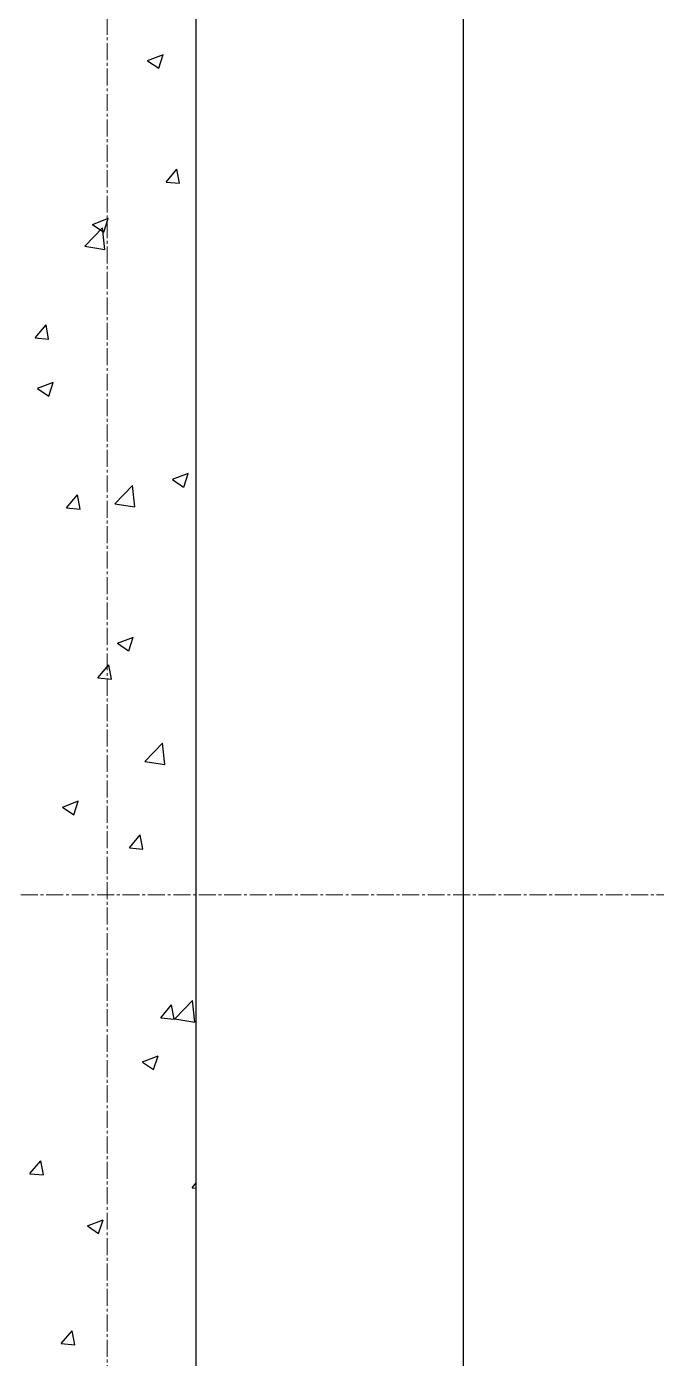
# Model space of a CAD drawing. Header units: millimetres. Extents: x -231292 to 573618, y -153144 to 564035.
# Drawn here: x 8813 to 9520, y 245446 to 246942 of the extents above; entities that cross this region are included whole.
import ezdxf

# ---------------------------------------------------------------- set-up
doc = ezdxf.new("R2010")
doc.units = ezdxf.units.MM
doc.linetypes.add('CENTER2', pattern=[28.575, 19.05, -3.175, 3.175, -3.175])
doc.layers.get('0').update_dxf_attribs({"color": 250})
for name, color, linetype, lineweight in [('АР_Стены ПЕНОблок', 250, 'Continuous', 20), ('АР_Штриховка', 250, 'Continuous', 0), ('РД_Оси_100', 250, 'Continuous', 0)]:
    doc.layers.add(name, color=color, linetype=linetype, lineweight=lineweight)
doc.layers.add('КР_Балки-0.5', color=60, linetype='Continuous', lineweight=50, plot=False)

# ---------------------------------------------------------------- blocks, each defined once
blk = doc.blocks.new('оси_рен')
at = {"layer": 'РД_Оси_100', "color": 251, "linetype": 'CENTER2', "true_color": 0x636466}
for p, q in [((1195652.916, 135558.25), (1195652.916, 223268.25)), ((1189697.958, 195313.25), (1241712.916, 195313.25))]:
    blk.add_line(p, q, dxfattribs=at)

msp = doc.modelspace()

# ---------------------------------------------------------------- linework, layer by layer
at = {"layer": 'АР_Стены ПЕНОблок', "color": 18, "linetype": 'Continuous', "lineweight": 25, "true_color": 0x000000}
msp.add_line((9003.243, 187666.253), (9003.243, 263866.253), dxfattribs=at)
at = {"layer": 'АР_Штриховка', "color": 18, "linetype": 'Continuous', "lineweight": 25, "true_color": 0x000000}
for p, q in [((8948.575, 246903.985), (8961.21, 246895.463)), ((8948.673, 246904.2), (8966.457, 246911.027)), ((8961.22, 246895.46), (8966.37, 246910.809)), ((8969.391, 246767.553), (8981.637, 246782.146)), ((8984.461, 246766.194), (8981.524, 246782.115)), ((8969.391, 246767.543), (8984.573, 246766.215)), ((8886.871, 246720.012), (8904.655, 246726.839)), ((8899.418, 246711.272), (8904.568, 246726.621)), ((8878.213, 246695.396), (8897.996, 246716.014)), ((8886.773, 246719.797), (8899.408, 246711.275)), ((8900.792, 246691.891), (8897.986, 246716.013)), ((8878.205, 246695.412), (8900.795, 246691.908)), ((8822.45, 246592.435), (8834.695, 246607.029)), ((8837.519, 246591.076), (8834.582, 246606.997)), ((8822.449, 246592.425), (8837.631, 246591.097)), ((8825.068, 246535.824), (8842.853, 246542.651)), ((8837.616, 246527.084), (8842.766, 246542.433)), ((8824.971, 246535.609), (8837.606, 246527.087)), ((8976.683, 246433.558), (8994.468, 246440.385)), ((8989.23, 246424.819), (8994.381, 246440.168)), ((8911.888, 246405.927), (8931.671, 246426.546)), ((8934.467, 246402.422), (8931.661, 246426.545)), ((8976.585, 246433.344), (8989.22, 246424.822)), ((8857.694, 246401.379), (8869.939, 246415.972)), ((8872.762, 246400.019), (8869.825, 246415.94)), ((8857.693, 246401.368), (8872.875, 246400.04)), ((8911.88, 246405.943), (8934.47, 246402.44)), ((8914.783, 246249.156), (8927.418, 246240.634)), ((8914.881, 246249.37), (8932.665, 246256.197)), ((8927.428, 246240.631), (8932.579, 246255.98)), ((8892.937, 246210.322), (8905.182, 246224.915)), ((8908.005, 246208.962), (8905.068, 246224.883)), ((8892.936, 246210.312), (8908.118, 246208.983)), ((8945.563, 246116.459), (8965.346, 246137.078)), ((8968.142, 246112.954), (8965.336, 246137.076)), ((8945.555, 246116.475), (8968.145, 246112.972)), ((8852.981, 246064.968), (8865.616, 246056.446)), ((8853.079, 246065.182), (8870.863, 246072.009)), ((8865.626, 246056.443), (8870.777, 246071.792)), ((8928.18, 246019.265), (8940.426, 246033.858)), ((8943.248, 246017.905), (8940.311, 246033.827)), ((8928.18, 246019.255), (8943.362, 246017.926)), ((8963.424, 245828.208), (8975.669, 245842.801)), ((8978.491, 245826.848), (8975.554, 245842.77)), ((8979.237, 245826.99), (8999.021, 245847.609)), ((9001.817, 245823.485), (8999.01, 245847.608)), ((8963.423, 245828.198), (8978.605, 245826.87)), ((8979.229, 245827.007), (9001.819, 245823.504)), ((8942.794, 245778.515), (8955.428, 245769.992)), ((8942.891, 245778.729), (8960.676, 245785.556)), ((8955.439, 245769.99), (8960.589, 245785.339)), ((8816.483, 245653.09), (8828.728, 245667.683)), ((8831.55, 245651.73), (8828.613, 245667.652)), ((8816.482, 245653.08), (8831.664, 245651.752)), ((8998.666, 245637.141), (9003.243, 245636.741)), ((8998.667, 245637.151), (9003.243, 245642.604)), ((8881.089, 245594.541), (8898.874, 245601.368)), ((8893.637, 245585.802), (8898.787, 245601.151)), ((8880.992, 245594.327), (8893.626, 245585.804)), ((8851.726, 245462.033), (8863.971, 245476.627)), ((8866.792, 245460.673), (8863.855, 245476.595)), ((8851.725, 245462.023), (8866.907, 245460.695))]:
    msp.add_line(p, q, dxfattribs=at)
at = {"layer": 'КР_Балки-0.5', "color": 18, "lineweight": 25, "ltscale": 200, "true_color": 0x000000}
msp.add_line((9303.244, 263866.253), (9303.244, 237366.253), dxfattribs=at)

# ---------------------------------------------------------------- block references
at = {"rotation": 359.999868838025}
msp.add_blockref('оси_рен', (-1186750.035, 50655.808), dxfattribs=at)

doc.saveas('drawing.dxf')
